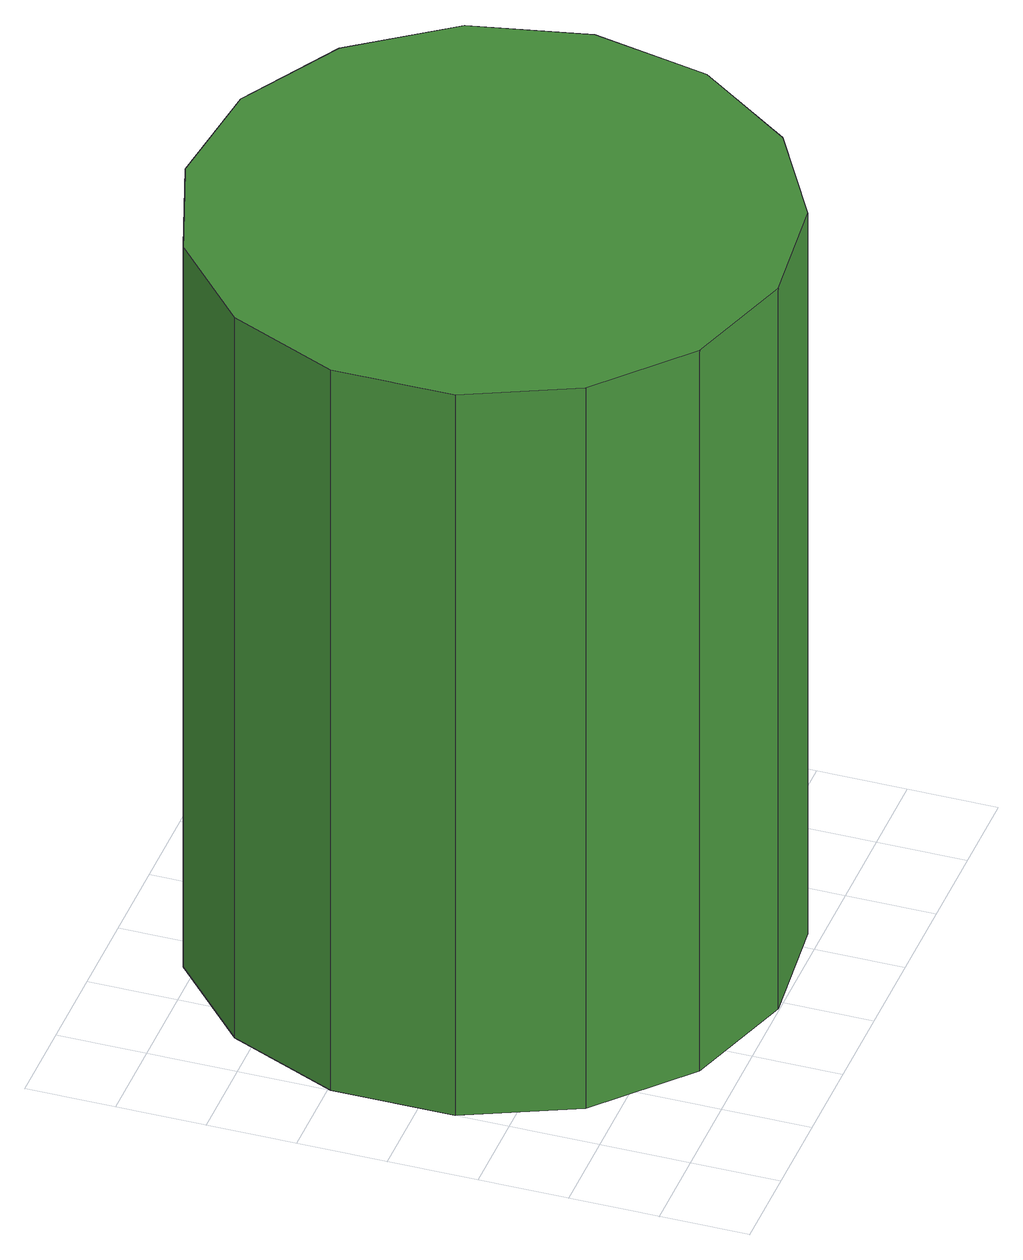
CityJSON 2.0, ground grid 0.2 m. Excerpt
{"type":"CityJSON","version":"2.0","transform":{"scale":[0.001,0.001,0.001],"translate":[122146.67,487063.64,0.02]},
"CityObjects":{
"tree1":{"type":"SolitaryVegetationObject","attributes":{"function":"something"},"geometry":[{"type":"MultiSurface","lod":"1","boundaries":[[[0,1,2,3,4,5,6,7,8,9,10,11,12,13,14]],[[15,16,17,18,19,20,21,22,23,24,25,26,27,28,29]],[[0,29,28,1]],[[1,28,27,2]],[[2,27,26,3]],[[3,26,25,4]],[[4,25,24,5]],[[5,24,23,6]],[[6,23,22,7]],[[7,22,21,8]],[[8,21,20,9]],[[9,20,19,10]],[[10,19,18,11]],[[11,18,17,12]],[[12,17,16,13]],[[13,16,15,14]],[[14,15,29,0]]]}]}
},
"vertices":[
[1304,657,1865],[1247,925,1865],[1086,1146,1865],[849,1283,1865],[577,1312,1865],[316,1227,1865],[113,1044,1865],[2,794,1865],[2,520,1865],[113,270,1865],[316,87,1865],[577,3,1865],[849,31,1865],[1086,168,1865],[1247,390,1865],[1247,390,3],[1086,168,3],[849,31,3],[577,3,3],[316,87,3],[113,270,3],[2,520,3],[2,794,3],[113,1044,3],[316,1227,3],[577,1312,3],[849,1283,3],[1086,1146,3],[1247,925,3],[1304,657,3]
]}
